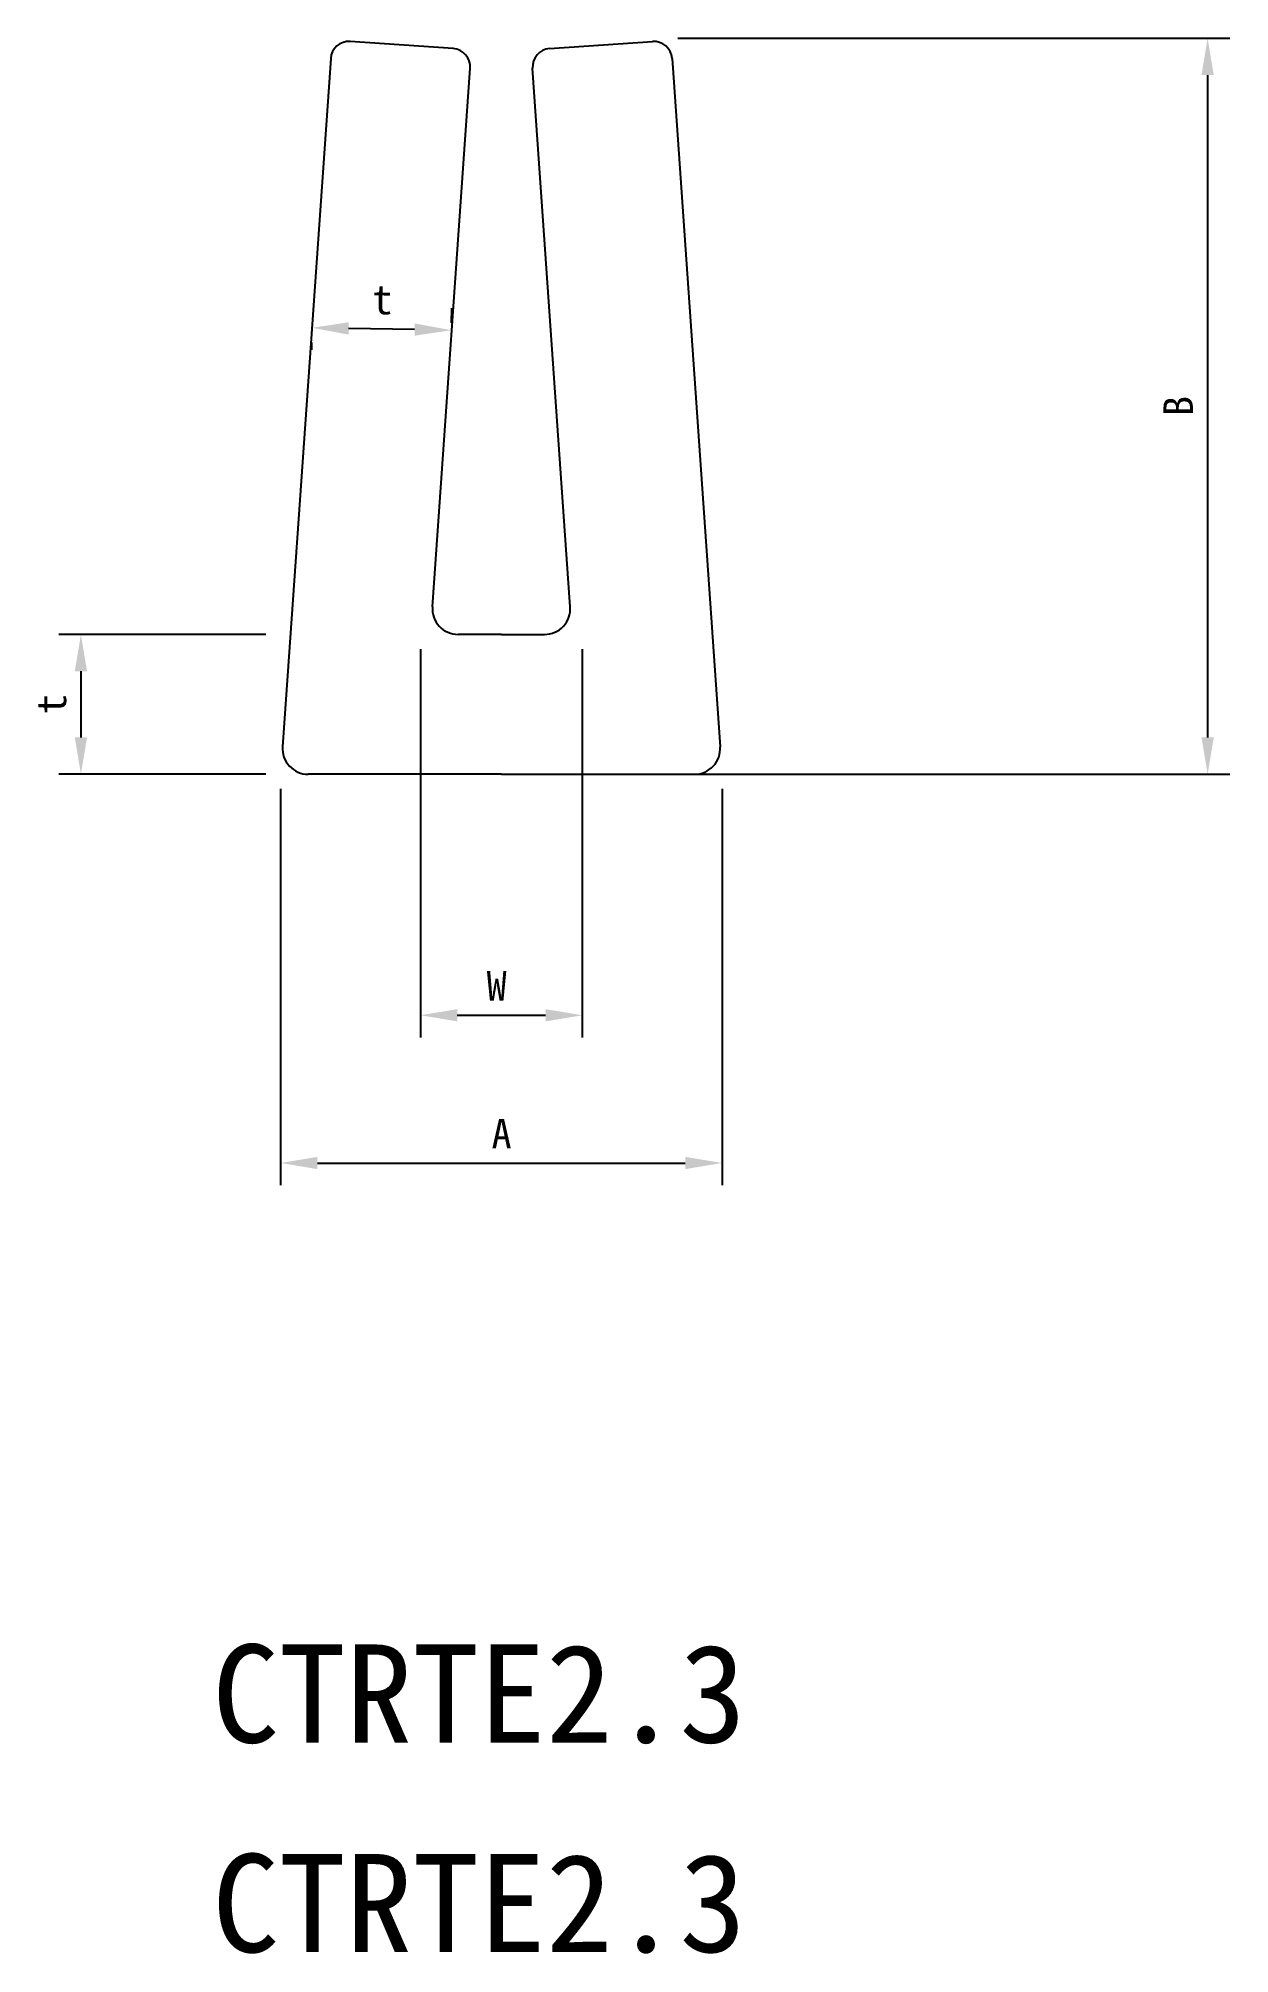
# Model space of a CAD drawing. Extents: x 106.1 to 154.7, y 36.9 to 115.
import ezdxf

# ---------------------------------------------------------------- set-up
doc = ezdxf.new("R2010")
doc.units = 0
doc.layers.get('0').update_dxf_attribs({"linetype": 'CONTINUOUS'})
doc.layers.add('寸法線', color=4, linetype='CONTINUOUS')

# ---------------------------------------------------------------- blocks, each defined once
blk = doc.blocks.new('*U47')
at = {"layer": '寸法線', "color": 4}
blk.add_text('t', height=1.2, rotation=90, dxfattribs=at).set_placement((107.255, 87.45))
blk = doc.blocks.new('*U48')
at = {"layer": '寸法線', "color": 4}
blk.add_text('W', height=1.2, dxfattribs=at).set_placement((124.4, 75.776))
blk = doc.blocks.new('*U49')
at = {"layer": '寸法線', "color": 4}
blk.add_text('A', height=1.2, dxfattribs=at).set_placement((124.6, 69.753))
blk = doc.blocks.new('*U50')
at = {"layer": '寸法線', "color": 4}
blk.add_text('t', height=1.2, rotation=359, dxfattribs=at).set_placement((119.729, 103.757))
blk = doc.blocks.new('*U51')
at = {"layer": '寸法線', "color": 4}
blk.add_text('B', height=1.2, rotation=90, dxfattribs=at).set_placement((153.2, 99.6))

msp = doc.modelspace()

# ---------------------------------------------------------------- linework, layer by layer
for p, q in [((123.031, 114.582), (118.841, 114.875)), ((126.969, 114.582), (131.159, 114.875)), ((118.04, 114.179), (116.079, 86.123)), ((131.96, 114.179), (133.921, 86.123)), ((122.191, 91.823), (123.726, 113.781)), ((127.809, 91.823), (126.274, 113.781)), ((125, 90.7), (123.238, 90.7)), ((125, 90.7), (126.762, 90.7)), ((125, 85), (117.126, 85)), ((125, 85), (132.874, 85))]:
    msp.add_line(p, q)
for centre, radius, start, end in [((118.789, 114.126), 0.75, 86, 176), ((131.211, 114.126), 0.75, 4, 94), ((122.978, 113.833), 0.75, 356, 86), ((127.022, 113.833), 0.75, 94, 184), ((123.238, 91.75), 1.05, 176, 270), ((126.762, 91.75), 1.05, 270, 4), ((117.126, 86.05), 1.05, 176, 270), ((132.874, 86.05), 1.05, 270, 4)]:
    msp.add_arc(centre, radius, start, end)
at = {"layer": '寸法線', "color": 4}
for p, q in [((132.2, 115), (154.7, 115)), ((153.8, 113.5), (153.8, 86.5)), ((122.969, 103.402), (122.98, 104)), ((121.464, 103.127), (118.772, 103.174)), ((117.262, 102.6), (117.257, 102.3)), ((115.4, 90.7), (106.955, 90.7)), ((121.7, 90.1), (121.7, 74.276)), ((128.3, 90.1), (128.3, 74.276)), ((107.855, 89.2), (107.855, 86.5)), ((115.4, 85), (106.955, 85)), ((116, 84.4), (116, 68.253)), ((132.2, 85), (154.7, 85)), ((134, 84.4), (134, 68.253)), ((123.2, 75.176), (126.8, 75.176)), ((117.5, 69.153), (132.5, 69.153))]:
    msp.add_line(p, q, dxfattribs=at)
for points in [[(153.55, 113.5), (154.05, 113.5), (153.8, 115)], [(118.777, 103.424), (118.768, 102.924), (117.273, 103.2)], [(121.469, 103.377), (121.46, 102.877), (122.964, 103.1)], [(107.605, 89.2), (108.105, 89.2), (107.855, 90.7)], [(107.605, 86.5), (108.105, 86.5), (107.855, 85)], [(153.55, 86.5), (154.05, 86.5), (153.8, 85)], [(123.2, 75.426), (123.2, 74.926), (121.7, 75.176)], [(126.8, 75.426), (126.8, 74.926), (128.3, 75.176)], [(117.5, 69.403), (117.5, 68.903), (116, 69.153)], [(132.5, 69.403), (132.5, 68.903), (134, 69.153)]]:
    msp.add_solid(points, dxfattribs=at)

# ---------------------------------------------------------------- block references
at = {"layer": '寸法線'}
for name in ['*U50', '*U51', '*U47', '*U48', '*U49']:
    msp.add_blockref(name, (0, 0), dxfattribs=at)

# ---------------------------------------------------------------- texts
for p in [(113.211, 45.527), (113.211, 36.987)]:
    msp.add_text('CTRTE2.3', height=4).set_placement(p)

doc.saveas('drawing.dxf')
